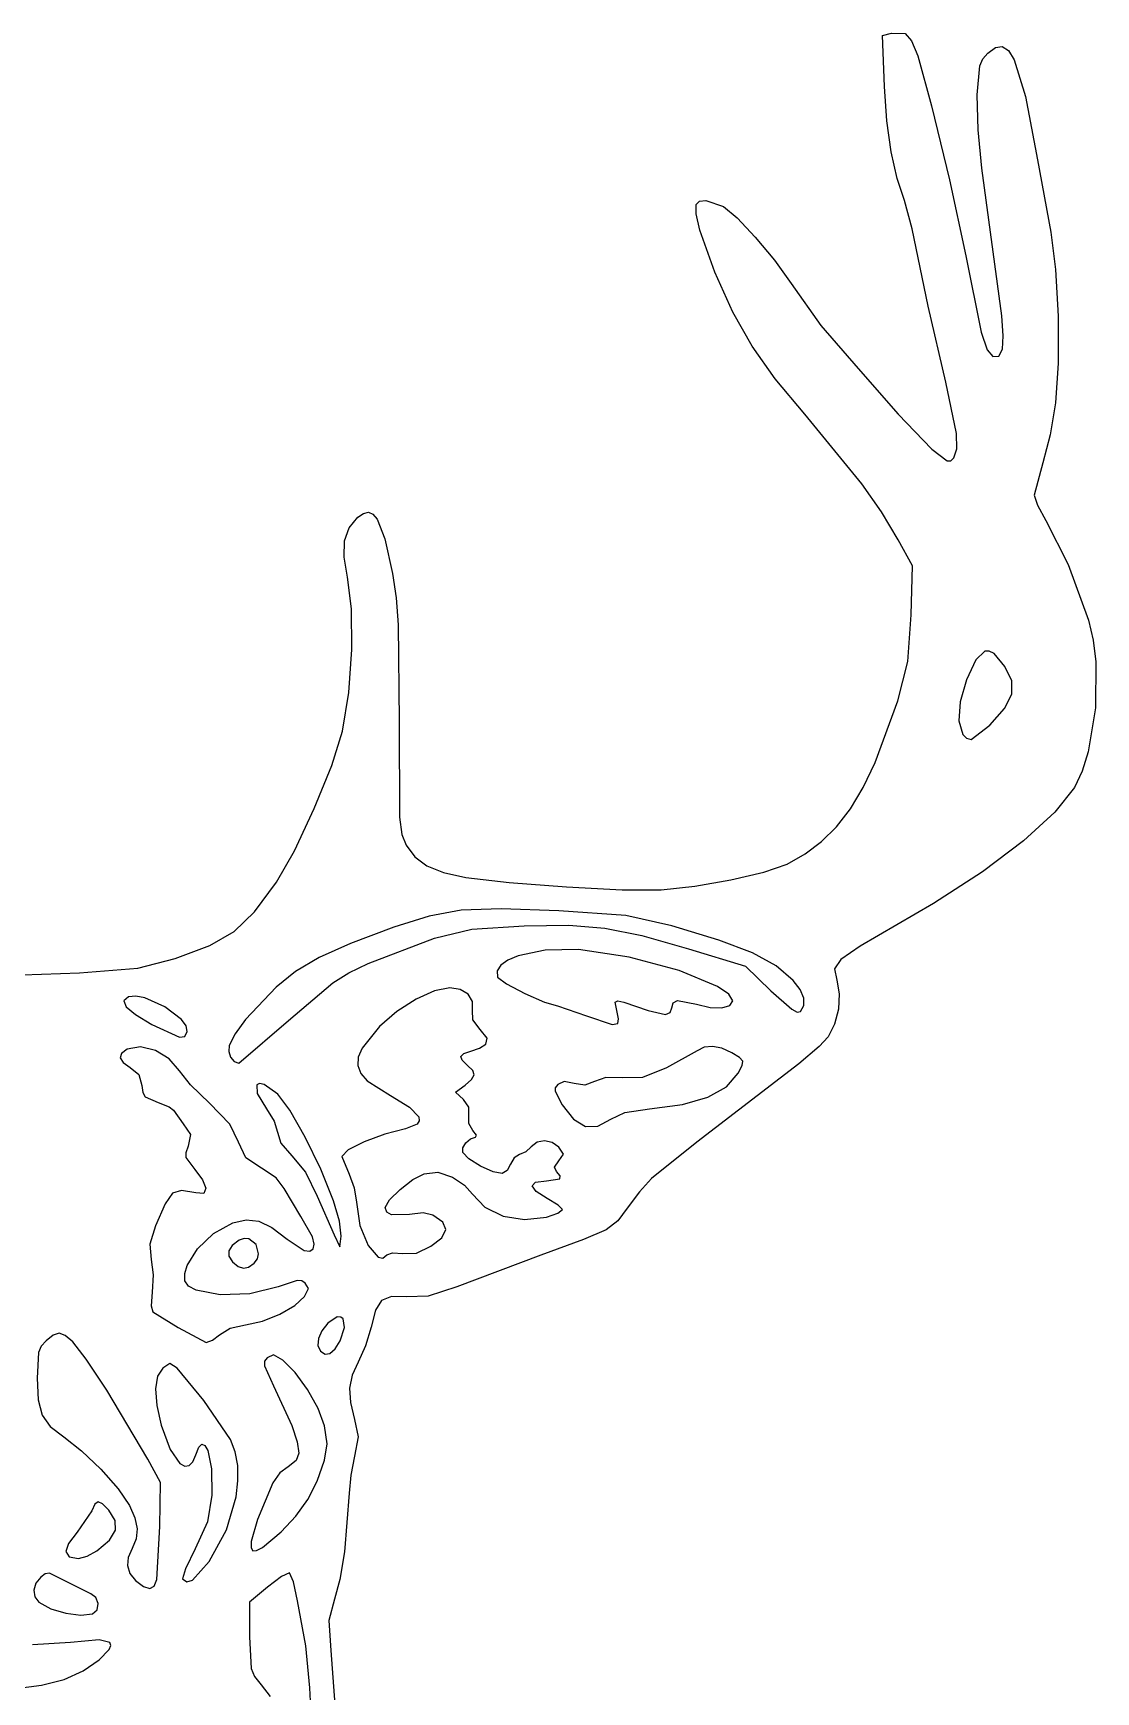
# Model space of a CAD drawing. Extents: x 8 to 155, y 23 to 213.
# Drawn here: x 79 to 155.5, y 87.4 to 206.7 of the extents above; entities that cross this region are included whole.
import ezdxf

# ---------------------------------------------------------------- set-up
doc = ezdxf.new("R2010")
doc.units = 0

msp = doc.modelspace()

# ---------------------------------------------------------------- linework, layer by layer
at = {"layer": 'Layer 1'}
for p, q in [((140.109956, 206.548952), (140.77819, 206.706649)), ((140.266539, 202.865569), (140.109956, 206.548952)), ((140.77819, 206.706649), (141.748121, 206.689024)), ((141.748121, 206.689024), (142.196256, 206.156439)), ((142.196256, 206.156439), (142.670486, 205.084408)), ((147.328594, 204.85738), (147.705705, 205.271909)), ((147.705705, 205.271909), (148.250682, 205.665427)), ((148.250682, 205.665427), (148.737666, 205.736739)), ((148.737666, 205.736739), (149.18156, 205.453848)), ((149.18156, 205.453848), (149.59727, 204.784755)), ((142.670486, 205.084408), (143.641846, 201.474522)), ((146.932272, 202.261861), (147.111244, 204.362535)), ((147.111244, 204.362535), (147.328594, 204.85738)), ((149.59727, 204.784755), (150.403757, 202.15997)), ((140.442879, 200.400627), (140.266539, 202.865569)), ((146.992159, 199.743712), (146.932272, 202.261861)), ((150.403757, 202.15997), (151.276366, 197.606398)), ((143.641846, 201.474522), (144.93137, 196.151824)), ((140.746815, 198.173205), (140.442879, 200.400627)), ((147.273704, 196.994057), (146.992159, 199.743712)), ((141.167593, 196.244956), (140.746815, 198.173205)), ((148.695159, 186.377603), (147.273704, 196.994057)), ((151.276366, 197.606398), (152.213781, 192.394174)), ((141.694462, 194.677537), (141.167593, 196.244956)), ((144.93137, 196.151824), (146.121385, 190.697169)), ((126.712339, 194.394213), (126.959115, 194.631111)), ((126.959115, 194.631111), (127.413586, 194.678881)), ((127.413586, 194.678881), (128.682694, 194.229078)), ((142.244046, 192.634972), (141.694462, 194.677537)), ((126.728751, 193.720903), (126.712339, 194.394213)), ((126.99597, 192.545346), (126.728751, 193.720903)), ((128.682694, 194.229078), (129.676418, 193.414911)), ((129.676418, 193.414911), (130.976494, 192.039911)), ((128.053643, 189.520314), (126.99597, 192.545346)), ((143.407951, 187.060736), (142.244046, 192.634972)), ((152.213781, 192.394174), (152.563187, 189.697307)), ((130.976494, 192.039911), (132.344469, 190.375704)), ((132.344469, 190.375704), (133.541889, 188.693916)), ((146.121385, 190.697169), (147.2177, 185.200956)), ((152.563187, 189.697307), (152.750868, 186.353101)), ((129.368091, 186.650814), (128.053643, 189.520314)), ((133.541889, 188.693916), (135.691984, 185.680272)), ((130.755, 184.196386), (129.368091, 186.650814)), ((144.663549, 181.606083), (143.407951, 187.060736)), ((148.809871, 184.929581), (148.695159, 186.377603)), ((152.750868, 186.353101), (152.759363, 182.9612)), ((135.691984, 185.680272), (138.370364, 182.592238)), ((147.2177, 185.200956), (147.645235, 183.940555)), ((148.742961, 183.971651), (148.809871, 184.929581)), ((132.410446, 181.847459), (130.755, 184.196386)), ((147.645235, 183.940555), (148.049271, 183.458254)), ((148.490677, 183.48686), (148.742961, 183.971651)), ((138.370364, 182.592238), (141.258143, 179.303005)), ((148.049271, 183.458254), (148.490677, 183.48686)), ((152.759363, 182.9612), (152.571207, 180.121247)), ((134.530505, 179.294463), (132.410446, 181.847459)), ((145.43492, 177.924673), (144.663549, 181.606083)), ((138.645188, 174.302892), (134.530505, 179.294463)), ((141.258143, 179.303005), (143.671107, 176.779964)), ((152.571207, 180.121247), (152.170614, 177.818042)), ((145.461074, 176.807868), (145.43492, 177.924673)), ((152.170614, 177.818042), (151.641931, 175.7943)), ((143.671107, 176.779964), (144.77247, 175.93573)), ((145.249471, 176.1557), (145.461074, 176.807868)), ((144.77247, 175.93573), (145.028783, 175.936512)), ((145.028783, 175.936512), (145.249471, 176.1557)), ((151.641931, 175.7943), (151.019408, 173.484712)), ((140.05679, 172.273164), (138.645188, 174.302892)), ((151.019408, 173.484712), (151.266317, 172.750605)), ((101.770399, 171.132901), (102.392446, 171.889505)), ((102.392446, 171.889505), (102.793623, 172.168432)), ((102.793623, 172.168432), (103.153945, 172.247869)), ((103.153945, 172.247869), (103.4809, 172.115657)), ((103.4809, 172.115657), (103.781973, 171.759638)), ((141.2469, 170.273427), (140.05679, 172.273164)), ((151.266317, 172.750605), (151.863637, 171.666493)), ((101.445945, 170.195879), (101.770399, 171.132901)), ((103.781973, 171.759638), (104.336422, 170.327545)), ((151.863637, 171.666493), (153.470799, 168.480502)), ((101.410312, 169.027125), (101.445945, 170.195879)), ((104.336422, 170.327545), (104.877184, 167.854325)), ((142.282034, 168.393703), (141.2469, 170.273427)), ((101.654726, 167.575323), (101.410312, 169.027125)), ((142.178315, 164.878481), (142.282034, 168.393703)), ((153.470799, 168.480502), (154.928861, 164.48821)), ((101.937493, 165.310744), (101.654726, 167.575323)), ((104.877184, 167.854325), (105.151028, 166.095144)), ((105.151028, 166.095144), (105.303387, 164.155275)), ((101.961298, 162.377743), (101.937493, 165.310744)), ((141.949248, 161.507827), (142.178315, 164.878481)), ((105.303387, 164.155275), (105.358077, 157.197857)), ((154.928861, 164.48821), (155.265448, 163.053876)), ((101.742381, 159.278371), (101.961298, 162.377743)), ((147.472297, 162.255192), (146.829951, 161.63514)), ((147.801676, 162.2682), (147.472297, 162.255192)), ((148.148428, 162.087279), (147.801676, 162.2682)), ((155.265448, 163.053876), (155.460557, 161.486409)), ((141.235156, 158.696541), (141.949248, 161.507827)), ((146.829951, 161.63514), (146.149969, 160.202629)), ((148.929765, 161.155891), (148.148428, 162.087279)), ((149.415218, 160.127331), (148.929765, 161.155891)), ((155.460557, 161.486409), (155.445276, 158.178955)), ((146.149969, 160.202629), (145.701147, 158.614078)), ((149.414196, 159.155684), (149.415218, 160.127331)), ((101.296981, 156.514679), (101.742381, 159.278371)), ((139.599678, 154.238158), (141.235156, 158.696541)), ((148.89794, 158.129901), (149.414196, 159.155684)), ((145.701147, 158.614078), (145.620645, 157.239964)), ((147.837694, 156.938932), (148.89794, 158.129901)), ((155.445276, 158.178955), (154.920884, 155.019611)), ((100.518434, 154.045372), (101.296981, 156.514679)), ((105.358077, 157.197857), (105.398902, 150.311053)), ((145.620645, 157.239964), (145.892638, 156.273677)), ((146.501304, 155.908606), (147.837694, 156.938932)), ((147.837694, 156.938932), (147.837694, 156.938932)), ((145.892638, 156.273677), (146.155876, 156.003903)), ((146.155876, 156.003903), (146.501304, 155.908606)), ((99.261765, 150.941183), (100.518434, 154.045372)), ((138.733473, 152.449859), (139.599678, 154.238158)), ((154.920884, 155.019611), (154.479606, 153.63728)), ((154.479606, 153.63728), (153.92525, 152.462137)), ((137.81305, 150.923216), (138.733473, 152.449859)), ((153.92525, 152.462137), (152.524386, 150.683501)), ((97.835642, 147.908227), (99.261765, 150.941183)), ((136.821977, 149.634023), (137.81305, 150.923216)), ((152.524386, 150.683501), (150.267186, 148.618081)), ((105.398902, 150.311053), (105.561895, 149.076193)), ((135.743823, 148.558075), (136.821977, 149.634023)), ((105.561895, 149.076193), (105.879141, 148.303163)), ((105.879141, 148.303163), (106.48161, 147.459177)), ((134.562157, 147.671168), (135.743823, 148.558075)), ((150.267186, 148.618081), (147.303354, 146.389012)), ((96.548739, 145.652617), (97.835642, 147.908227)), ((106.48161, 147.459177), (107.34886, 146.816708)), ((107.34886, 146.816708), (108.548799, 146.338956)), ((131.584218, 146.365665), (133.260547, 146.949095)), ((133.260547, 146.949095), (134.562157, 147.671168)), ((94.966156, 143.508952), (96.548739, 145.652617)), ((108.548799, 146.338956), (110.149338, 145.989122)), ((110.149338, 145.989122), (113.280683, 145.618522)), ((113.280683, 145.618522), (117.39198, 145.298345)), ((126.616015, 145.345222), (129.223215, 145.80102)), ((129.223215, 145.80102), (131.584218, 146.365665)), ((147.303354, 146.389012), (143.782593, 144.119431)), ((117.39198, 145.298345), (121.394894, 145.098358)), ((121.394894, 145.098358), (124.201092, 145.088331)), ((124.201092, 145.088331), (126.616015, 145.345222)), ((93.505618, 142.089784), (94.966156, 143.508952)), ((107.511801, 143.20463), (104.992734, 142.400398)), ((109.827421, 143.618471), (107.511801, 143.20463)), ((112.690746, 143.716106), (109.827421, 143.618471)), ((116.852929, 143.571719), (112.690746, 143.716106)), ((121.663467, 143.234098), (116.852929, 143.571719)), ((124.974584, 142.495916), (121.663467, 143.234098)), ((143.782593, 144.119431), (138.510679, 141.051497)), ((91.745725, 141.076873), (93.505618, 142.089784)), ((104.992734, 142.400398), (101.868475, 141.227524)), ((107.914875, 141.605866), (110.589891, 142.260972)), ((110.589891, 142.260972), (114.360633, 142.500562)), ((114.360633, 142.500562), (117.572624, 142.540283)), ((117.572624, 142.540283), (120.164279, 142.341271)), ((120.164279, 142.341271), (122.808753, 141.809588)), ((128.363019, 141.47561), (124.974584, 142.495916)), ((89.26508, 140.151979), (91.745725, 141.076873)), ((101.868475, 141.227524), (99.605898, 140.216271)), ((103.125273, 139.788717), (107.914875, 141.605866)), ((118.262699, 140.792319), (115.875691, 140.748329)), ((121.900874, 140.253433), (118.262699, 140.792319)), ((122.808753, 141.809588), (126.179199, 140.851297)), ((126.179199, 140.851297), (130.26011, 139.610979)), ((130.781231, 140.556868), (128.363019, 141.47561)), ((138.510679, 141.051497), (137.13059, 140.071021)), ((86.574041, 139.469155), (89.26508, 140.151979)), ((99.605898, 140.216271), (97.918817, 139.22127)), ((101.750942, 139.130128), (103.125273, 139.788717)), ((112.669513, 139.663131), (112.407161, 139.256023)), ((113.183981, 140.02825), (112.669513, 139.663131)), ((113.914126, 140.339044), (113.183981, 140.02825)), ((115.875691, 140.748329), (113.914126, 140.339044)), ((125.503161, 139.280403), (121.900874, 140.253433)), ((130.26011, 139.610979), (132.096092, 137.837395)), ((132.478838, 139.627612), (130.781231, 140.556868)), ((133.705456, 138.575765), (132.478838, 139.627612)), ((137.13059, 140.071021), (136.668867, 139.418412)), ((78.278482, 138.982706), (82.387807, 139.130614)), ((82.387807, 139.130614), (86.574041, 139.469155)), ((97.918817, 139.22127), (96.52105, 138.097153)), ((97.414464, 135.681968), (100.587561, 138.403425)), ((100.587561, 138.403425), (101.750942, 139.130128)), ((112.407161, 139.256023), (112.433362, 138.819258)), ((112.433362, 138.819258), (113.081978, 138.321789)), ((128.258968, 138.142369), (125.503161, 139.280403)), ((134.209083, 137.918539), (133.705456, 138.575765)), ((136.668867, 139.418412), (136.831262, 138.584968)), ((136.831262, 138.584968), (137.008233, 137.608087)), ((85.913584, 137.39644), (85.564856, 137.110489)), ((86.433378, 137.448964), (85.913584, 137.39644)), ((87.085636, 137.320632), (86.433378, 137.448964)), ((88.526374, 136.675556), (87.085636, 137.320632)), ((96.52105, 138.097153), (94.318881, 135.770214)), ((106.575917, 137.218453), (105.200667, 136.3304)), ((107.906409, 137.825091), (106.575917, 137.218453)), ((109.00995, 138.049669), (107.906409, 137.825091)), ((109.758378, 137.922174), (109.00995, 138.049669)), ((110.318232, 137.576064), (109.758378, 137.922174)), ((110.633734, 137.065899), (110.318232, 137.576064)), ((113.081978, 138.321789), (114.396284, 137.632256)), ((114.396284, 137.632256), (115.8103, 137.020589)), ((129.066131, 137.595581), (128.258968, 138.142369)), ((129.357701, 137.108469), (129.066131, 137.595581)), ((132.096092, 137.837395), (133.590018, 136.517114)), ((134.468435, 137.303996), (134.209083, 137.918539)), ((134.475732, 136.765778), (134.468435, 137.303996)), ((137.008233, 137.608087), (136.95025, 136.501752)), ((85.564856, 137.110489), (85.72617, 136.685668)), ((85.72617, 136.685668), (86.400091, 136.118934)), ((86.400091, 136.118934), (87.589182, 135.407245)), ((89.713464, 135.769526), (88.526374, 136.675556)), ((105.200667, 136.3304), (103.962852, 135.261579)), ((110.649106, 136.446243), (110.633734, 137.065899)), ((110.66032, 135.744131), (110.649106, 136.446243)), ((115.8103, 137.020589), (116.758048, 136.756716)), ((116.758048, 136.756716), (118.827965, 136.026319)), ((118.827965, 136.026319), (120.6802, 135.403437)), ((120.893572, 137.010938), (121.08549, 137.112557)), ((121.136345, 135.801396), (120.893572, 137.010938)), ((121.08549, 137.112557), (121.530172, 137.013879)), ((121.530172, 137.013879), (123.264329, 136.402058)), ((123.264329, 136.402058), (124.523142, 136.131704)), ((124.523142, 136.131704), (124.858739, 136.279722)), ((124.858739, 136.279722), (124.974584, 136.613584)), ((124.974584, 136.613584), (125.071902, 136.972842)), ((125.071902, 136.972842), (125.382273, 137.131647)), ((125.382273, 137.131647), (126.75268, 136.863421)), ((126.75268, 136.863421), (127.724302, 136.629479)), ((127.724302, 136.629479), (128.557046, 136.599367)), ((128.557046, 136.599367), (129.138863, 136.762543)), ((129.138863, 136.762543), (129.357701, 137.108469)), ((133.590018, 136.517114), (133.991399, 136.300812)), ((133.991399, 136.300812), (134.223193, 136.337528)), ((134.223193, 136.337528), (134.475732, 136.765778)), ((136.95025, 136.501752), (136.680392, 135.420002)), ((87.589182, 135.407245), (89.567694, 134.490726)), ((90.048661, 135.315003), (89.713464, 135.769526)), ((89.955641, 134.547062), (90.124571, 134.910858)), ((90.124571, 134.910858), (90.048661, 135.315003)), ((90.124571, 134.910858), (90.124571, 134.910858)), ((94.318881, 135.770214), (93.569121, 134.733315)), ((93.834596, 132.635422), (97.414464, 135.681968)), ((97.414464, 135.681968), (97.414464, 135.681968)), ((103.962852, 135.261579), (102.696706, 133.699935)), ((111.194305, 135.046322), (110.66032, 135.744131)), ((111.704805, 134.415922), (111.194305, 135.046322)), ((120.6802, 135.403437), (121.086142, 135.474485)), ((121.086142, 135.474485), (121.136345, 135.801396)), ((121.136345, 135.801396), (121.136345, 135.801396)), ((136.680392, 135.420002), (136.221741, 134.516876)), ((85.81587, 133.620987), (85.404794, 133.327465)), ((86.765667, 133.795701), (85.81587, 133.620987)), ((87.835735, 133.541775), (86.765667, 133.795701)), ((89.567694, 134.490726), (89.955641, 134.547062)), ((93.146555, 133.896537), (93.105998, 133.462936)), ((93.569121, 134.733315), (93.146555, 133.896537)), ((102.696706, 133.699935), (102.421638, 133.044382)), ((110.51827, 133.480243), (111.144482, 133.695278)), ((111.144482, 133.695278), (111.588897, 133.993128)), ((111.588897, 133.993128), (111.704805, 134.415922)), ((127.290334, 133.764328), (126.799698, 133.504878)), ((127.889792, 133.826423), (127.290334, 133.764328)), ((128.567589, 133.692866), (127.889792, 133.826423)), ((129.293245, 133.365364), (128.567589, 133.692866)), ((135.574767, 133.820801), (134.106105, 132.58408)), ((136.221741, 134.516876), (135.574767, 133.820801)), ((85.404794, 133.327465), (85.302679, 133.014272)), ((85.302679, 133.014272), (85.509934, 132.67889)), ((85.509934, 132.67889), (86.026966, 132.318802)), ((88.834278, 132.938671), (87.835735, 133.541775)), ((89.569499, 132.065849), (88.834278, 132.938671)), ((93.105998, 133.462936), (93.235798, 133.055711)), ((93.235798, 133.055711), (93.492986, 132.75362)), ((93.492986, 132.75362), (93.834596, 132.635422)), ((102.421638, 133.044382), (102.389019, 132.448174)), ((102.389019, 132.448174), (102.601684, 131.893183)), ((109.799578, 133.114677), (110.006844, 133.323594)), ((109.891654, 132.832971), (109.799578, 133.114677)), ((110.278254, 132.457955), (109.891654, 132.832971)), ((110.006844, 133.323594), (110.51827, 133.480243)), ((110.654375, 132.093053), (110.278254, 132.457955)), ((126.799698, 133.504878), (124.587841, 132.288458)), ((134.106105, 132.58408), (126.779398, 126.945729)), ((129.843058, 133.034061), (129.293245, 133.365364)), ((129.748336, 131.915208), (130.026041, 132.450984)), ((130.072469, 132.776601), (129.843058, 133.034061)), ((130.026041, 132.450984), (130.072469, 132.776601)), ((86.026966, 132.318802), (86.641568, 131.799416)), ((86.641568, 131.799416), (86.864918, 131.01252)), ((90.36801, 131.076844), (89.569499, 132.065849)), ((102.601684, 131.893183), (103.062468, 131.361285)), ((103.062468, 131.361285), (104.739734, 130.294259)), ((110.107146, 131.047806), (110.57648, 131.451108)), ((110.57648, 131.451108), (110.756337, 131.77848)), ((110.756337, 131.77848), (110.654375, 132.093053)), ((117.225623, 131.307225), (116.766154, 131.081938)), ((117.943049, 131.167505), (117.225623, 131.307225)), ((119.4121, 131.312567), (118.720683, 131.034799)), ((120.221943, 131.602506), (119.4121, 131.312567)), ((121.429486, 131.568142), (120.221943, 131.602506)), ((122.85657, 131.582112), (121.429486, 131.568142)), ((124.587841, 132.288458), (122.85657, 131.582112)), ((128.902658, 130.926349), (129.748336, 131.915208)), ((86.864918, 131.01252), (86.939189, 130.52538)), ((86.939189, 130.52538), (87.106658, 130.21402)), ((87.106658, 130.21402), (88.040385, 129.785418)), ((91.716332, 129.738168), (90.36801, 131.076844)), ((95.33044, 131.161173), (95.1306, 131.064063)), ((95.1306, 131.064063), (95.156757, 130.438503)), ((95.156757, 130.438503), (95.83258, 129.345207)), ((95.655848, 131.093024), (95.33044, 131.161173)), ((96.634238, 130.396522), (95.655848, 131.093024)), ((97.503996, 129.23272), (96.634238, 130.396522)), ((104.739734, 130.294259), (106.120175, 129.468963)), ((109.420381, 130.532906), (110.107146, 131.047806)), ((109.982158, 130.004685), (109.420381, 130.532906)), ((116.594669, 130.861775), (116.577783, 130.602342)), ((116.577783, 130.602342), (117.079897, 129.632702)), ((116.766154, 131.081938), (116.594669, 130.861775)), ((118.720683, 131.034799), (117.943049, 131.167505)), ((125.734453, 129.641432), (127.571401, 130.171142)), ((127.571401, 130.171142), (128.902658, 130.926349)), ((88.040385, 129.785418), (88.814279, 129.484081)), ((88.814279, 129.484081), (89.136164, 129.239814)), ((89.136164, 129.239814), (89.823857, 128.267731)), ((93.179824, 128.225762), (91.716332, 129.738168)), ((95.83258, 129.345207), (96.387305, 128.45245)), ((98.603527, 127.297879), (97.503996, 129.23272)), ((106.120175, 129.468963), (106.768008, 128.775394)), ((110.379334, 129.45741), (109.982158, 130.004685)), ((110.369709, 128.285853), (110.38054, 128.864312)), ((110.38054, 128.864312), (110.379334, 129.45741)), ((117.079897, 129.632702), (117.90046, 128.596869)), ((120.591763, 128.598374), (121.58478, 129.084323)), ((121.58478, 129.084323), (123.371706, 129.329064)), ((123.371706, 129.329064), (125.734453, 129.641432)), ((89.823857, 128.267731), (90.357137, 127.48931)), ((93.817327, 126.93834), (93.179824, 128.225762)), ((96.387305, 128.45245), (96.606072, 127.654222)), ((96.606072, 127.654222), (96.846371, 126.867757)), ((105.809141, 127.909879), (104.322914, 127.523326)), ((106.669056, 128.245162), (105.809141, 127.909879)), ((106.812767, 128.487885), (106.669056, 128.245162)), ((106.768008, 128.775394), (106.812767, 128.487885)), ((110.674404, 127.777073), (110.369709, 128.285853)), ((110.915279, 127.441542), (110.674404, 127.777073)), ((117.90046, 128.596869), (118.752364, 128.081244)), ((118.752364, 128.081244), (119.646001, 128.082766)), ((119.646001, 128.082766), (120.591763, 128.598374)), ((120.591763, 128.598374), (120.591763, 128.598374)), ((90.190989, 126.665744), (90.032474, 126.18415)), ((90.357137, 127.48931), (90.190989, 126.665744)), ((94.332023, 125.819437), (93.817327, 126.93834)), ((96.846371, 126.867757), (97.646874, 125.966505)), ((99.721054, 124.996633), (98.603527, 127.297879)), ((102.843207, 126.964646), (101.707729, 126.38131)), ((104.322914, 127.523326), (102.843207, 126.964646)), ((109.93267, 126.197611), (109.943717, 126.531592)), ((109.943717, 126.531592), (110.155881, 126.893284)), ((110.155881, 126.893284), (110.486345, 127.183233)), ((110.486345, 127.183233), (110.852291, 127.301983)), ((110.852291, 127.301983), (110.915279, 127.441542)), ((114.86666, 126.603653), (114.479449, 126.254992)), ((115.28151, 126.936162), (114.86666, 126.603653)), ((115.805794, 127.041372), (115.28151, 126.936162)), ((116.357078, 126.920483), (115.805794, 127.041372)), ((116.852929, 126.574697), (116.357078, 126.920483)), ((117.189989, 126.089047), (116.852929, 126.574697)), ((126.779398, 126.945729), (123.514736, 124.321837)), ((90.032474, 126.18415), (90.034036, 125.829887)), ((90.034036, 125.829887), (90.663536, 124.982873)), ((95.460315, 125.073131), (94.332023, 125.819437)), ((97.646874, 125.966505), (98.624491, 124.78087)), ((101.707729, 126.38131), (101.25419, 125.920791)), ((101.25419, 125.920791), (101.769853, 124.635263)), ((110.385903, 125.734884), (109.93267, 126.197611)), ((111.224679, 125.21281), (110.385903, 125.734884)), ((113.372217, 125.362549), (113.133873, 124.912529)), ((113.625928, 125.816449), (113.372217, 125.362549)), ((114.025395, 126.056918), (113.625928, 125.816449)), ((114.479449, 126.254992), (114.025395, 126.056918)), ((116.540039, 125.152315), (116.847414, 125.599252)), ((116.847414, 125.599252), (117.189989, 126.089047)), ((90.663536, 124.982873), (91.223664, 124.234777)), ((91.223664, 124.234777), (91.456637, 123.62885)), ((96.517516, 124.384542), (95.460315, 125.073131)), ((97.085285, 123.618557), (96.517516, 124.384542)), ((98.624491, 124.78087), (99.47748, 123.068763)), ((100.644802, 122.733618), (99.721054, 124.996633)), ((101.769853, 124.635263), (102.134039, 123.655815)), ((105.427301, 123.547219), (106.355465, 124.24805)), ((106.355465, 124.24805), (107.168679, 124.659506)), ((107.168679, 124.659506), (108.147427, 124.790677)), ((108.147427, 124.790677), (109.197693, 124.416456)), ((109.197693, 124.416456), (110.06463, 123.851616)), ((112.127686, 124.80325), (111.224679, 125.21281)), ((112.77361, 124.678067), (112.127686, 124.80325)), ((113.133873, 124.912529), (112.77361, 124.678067)), ((115.177933, 124.057189), (115.950523, 124.150408)), ((115.950523, 124.150408), (116.910524, 124.301201)), ((116.678541, 124.82348), (116.540039, 125.152315)), ((116.936442, 124.509352), (116.678541, 124.82348)), ((116.910524, 124.301201), (116.936442, 124.509352)), ((123.514736, 124.321837), (122.640249, 123.370248)), ((89.064212, 123.276782), (88.52718, 122.500351)), ((89.718313, 123.469022), (89.064212, 123.276782)), ((90.747604, 123.286986), (89.718313, 123.469022)), ((91.327827, 123.245432), (90.747604, 123.286986)), ((91.456637, 123.62885), (91.327827, 123.245432)), ((98.304415, 121.604902), (97.085285, 123.618557)), ((99.47748, 123.068763), (100.686348, 120.27154)), ((102.134039, 123.655815), (102.285515, 122.635574)), ((104.664696, 122.797644), (105.427301, 123.547219)), ((110.06463, 123.851616), (110.646509, 123.214313)), ((110.646509, 123.214313), (111.524683, 122.265591)), ((114.932137, 123.79688), (115.177933, 124.057189)), ((115.211647, 123.398506), (114.932137, 123.79688)), ((116.01498, 122.891087), (115.211647, 123.398506)), ((116.788874, 122.422992), (116.01498, 122.891087)), ((122.640249, 123.370248), (121.771269, 122.183737)), ((88.52718, 122.500351), (87.849095, 120.929815)), ((101.068528, 121.251447), (100.644802, 122.733618)), ((100.644802, 122.733618), (100.644802, 122.733618)), ((102.285515, 122.635574), (102.533325, 120.956113)), ((104.348159, 122.239958), (104.664696, 122.797644)), ((104.472289, 121.907374), (104.348159, 122.239958)), ((104.825766, 121.708423), (104.472289, 121.907374)), ((106.107275, 121.743456), (104.825766, 121.708423)), ((107.080185, 121.853964), (106.107275, 121.743456)), ((107.774636, 121.693206), (107.080185, 121.853964)), ((108.500124, 121.190678), (107.774636, 121.693206)), ((111.524683, 122.265591), (112.833702, 121.630508)), ((115.950523, 121.550286), (116.769939, 121.841825)), ((116.769939, 121.841825), (117.110758, 122.095692)), ((117.110758, 122.095692), (116.788874, 122.422992)), ((121.771269, 122.183737), (121.097619, 121.284051)), ((87.849095, 120.929815), (87.428304, 119.597447)), ((92.023489, 120.379992), (93.406002, 121.138544)), ((93.406002, 121.138544), (94.373288, 121.365014)), ((94.373288, 121.365014), (95.264473, 121.268211)), ((95.264473, 121.268211), (96.202367, 120.81093)), ((96.202367, 120.81093), (97.309776, 119.95597)), ((99.13269, 120.132497), (98.304415, 121.604902)), ((101.190741, 120.188112), (101.068528, 121.251447)), ((102.533325, 120.956113), (103.129908, 119.509286)), ((108.439871, 120.070901), (108.721883, 120.65017)), ((108.721883, 120.65017), (108.500124, 121.190678)), ((112.833702, 121.630508), (114.375128, 121.371322)), ((114.375128, 121.371322), (115.950523, 121.550286)), ((120.255199, 120.648539), (118.61894, 119.937677)), ((121.097619, 121.284051), (120.255199, 120.648539)), ((87.428304, 119.597447), (87.5353, 118.505523)), ((90.863703, 119.282169), (92.023489, 120.379992)), ((93.355952, 119.514363), (93.10839, 119.132926)), ((93.8588, 119.890455), (93.355952, 119.514363)), ((94.218955, 120.017754), (93.8588, 119.890455)), ((94.555296, 119.987211), (94.218955, 120.017754)), ((95.075063, 119.577733), (94.555296, 119.987211)), ((95.255161, 118.912281), (95.075063, 119.577733)), ((97.309776, 119.95597), (98.545135, 119.158437)), ((99.249395, 119.61459), (99.13269, 120.132497)), ((99.182852, 119.267144), (99.249395, 119.61459)), ((100.686348, 120.27154), (101.09824, 119.423039)), ((101.09824, 119.423039), (101.190741, 120.188112)), ((103.129908, 119.509286), (103.854994, 118.675228)), ((106.599928, 118.948288), (107.654045, 119.452088)), ((107.654045, 119.452088), (108.439871, 120.070901)), ((118.61894, 119.937677), (115.563777, 118.81194)), ((87.5353, 118.505523), (87.666169, 117.395445)), ((90.111899, 118.069033), (90.863703, 119.282169)), ((93.10839, 119.132926), (93.11551, 118.744216)), ((93.11551, 118.744216), (93.37671, 118.346302)), ((93.37671, 118.346302), (93.785631, 118.002263)), ((94.535524, 117.951568), (94.932652, 118.241115)), ((94.932652, 118.241115), (95.166916, 118.561771)), ((94.932652, 118.241115), (94.932652, 118.241115)), ((95.166916, 118.561771), (95.255161, 118.912281)), ((98.545135, 119.158437), (98.944338, 119.10886)), ((98.944338, 119.10886), (99.182852, 119.267144)), ((103.854994, 118.675228), (104.196892, 118.606779)), ((104.196892, 118.606779), (104.488313, 118.834072)), ((104.488313, 118.834072), (104.875072, 118.980673)), ((104.488313, 118.834072), (104.488313, 118.834072)), ((104.875072, 118.980673), (105.617859, 118.941271)), ((105.617859, 118.941271), (106.599928, 118.948288)), ((115.563777, 118.81194), (109.505665, 116.544657)), ((87.666169, 117.395445), (87.598112, 116.150249)), ((89.946883, 117.48921), (90.111899, 118.069033)), ((89.953332, 116.964542), (89.946883, 117.48921)), ((90.208706, 116.584358), (89.953332, 116.964542)), ((93.785631, 118.002263), (94.162543, 117.871318)), ((94.162543, 117.871318), (94.535524, 117.951568)), ((98.027441, 116.987447), (96.657597, 116.531444)), ((98.359391, 116.966909), (98.027441, 116.987447)), ((98.609017, 116.80188), (98.359391, 116.966909)), ((87.598112, 116.150249), (87.522306, 115.163649)), ((90.759351, 116.289011), (90.208706, 116.584358)), ((92.48886, 115.969463), (90.759351, 116.289011)), ((94.626672, 116.03918), (92.48886, 115.969463)), ((96.657597, 116.531444), (94.626672, 116.03918)), ((97.868707, 115.198823), (98.568078, 115.85091)), ((98.568078, 115.85091), (98.848701, 116.406722)), ((98.848701, 116.406722), (98.609017, 116.80188)), ((104.807411, 115.839235), (104.104715, 115.552744)), ((105.89604, 115.82391), (104.807411, 115.839235)), ((107.4494, 115.859105), (105.89604, 115.82391)), ((109.505665, 116.544657), (107.4494, 115.859105)), ((87.522306, 115.163649), (87.641317, 114.730536)), ((87.641317, 114.730536), (89.476137, 113.606032)), ((95.536629, 114.07677), (96.789771, 114.574507)), ((96.789771, 114.574507), (97.868707, 115.198823)), ((103.659073, 114.853844), (103.341607, 113.631943)), ((104.104715, 115.552744), (103.659073, 114.853844)), ((89.476137, 113.606032), (91.476153, 112.540847)), ((92.455622, 113.08752), (93.201526, 113.556897)), ((93.201526, 113.556897), (94.314639, 113.804418)), ((94.314639, 113.804418), (95.536629, 114.07677)), ((99.80146, 113.376479), (99.557435, 112.823695)), ((100.235828, 113.925618), (99.80146, 113.376479)), ((100.910086, 114.369287), (100.235828, 113.925618)), ((101.160261, 114.363999), (100.910086, 114.369287)), ((101.122299, 112.663374), (101.437181, 113.618757)), ((101.33849, 114.227198), (101.160261, 114.363999)), ((101.437181, 113.618757), (101.33849, 114.227198)), ((103.341607, 113.631943), (102.955121, 112.304244)), ((79.630534, 112.265554), (79.439883, 111.812774)), ((79.971468, 112.646048), (79.630534, 112.265554)), ((80.488431, 113.068949), (79.971468, 112.646048)), ((80.90682, 113.20073), (80.488431, 113.068949)), ((81.337214, 113.037263), (80.90682, 113.20073)), ((81.890193, 112.57442), (81.337214, 113.037263)), ((82.859941, 111.331591), (81.890193, 112.57442)), ((91.476153, 112.540847), (91.931453, 112.690282)), ((91.931453, 112.690282), (92.455622, 113.08752)), ((92.455622, 113.08752), (92.455622, 113.08752)), ((99.557435, 112.823695), (99.517967, 112.320219)), ((99.517967, 112.320219), (99.697269, 111.919001)), ((100.753275, 112.067386), (101.122299, 112.663374)), ((101.122299, 112.663374), (101.122299, 112.663374)), ((102.955121, 112.304244), (102.416616, 111.116514)), ((79.439883, 111.812774), (79.33861, 109.967288)), ((84.348518, 109.103894), (82.859941, 111.331591)), ((88.880797, 111.011268), (88.362674, 110.695596)), ((89.411864, 110.680387), (88.880797, 111.011268)), ((95.680838, 111.183194), (95.676086, 110.853264)), ((95.867127, 111.431304), (95.680838, 111.183194)), ((96.316855, 111.655333), (95.867127, 111.431304)), ((96.989798, 111.265894), (96.316855, 111.655333)), ((97.881435, 110.387292), (96.989798, 111.265894)), ((99.697269, 111.919001), (100.03354, 111.691428)), ((100.03354, 111.691428), (100.387949, 111.742147)), ((100.387949, 111.742147), (100.753275, 112.067386)), ((102.416616, 111.116514), (101.984212, 110.193241)), ((79.33861, 109.967288), (79.413545, 108.403017)), ((87.993998, 110.109535), (87.850383, 109.198793)), ((88.362674, 110.695596), (87.993998, 110.109535)), ((91.320822, 108.37228), (89.411864, 110.680387)), ((95.676086, 110.853264), (96.333005, 109.422788)), ((98.779683, 109.148753), (97.881435, 110.387292)), ((101.984212, 110.193241), (101.80041, 109.250995)), ((87.303824, 104.15001), (84.348518, 109.103894)), ((87.850383, 109.198793), (87.933098, 108.007193)), ((96.333005, 109.422788), (97.638959, 106.552754)), ((99.534824, 107.785843), (98.779683, 109.148753)), ((101.80041, 109.250995), (101.860436, 108.21346)), ((79.413545, 108.403017), (79.697017, 107.308146)), ((87.933098, 108.007193), (88.243413, 106.578555)), ((93.226647, 105.547516), (91.320822, 108.37228)), ((99.997139, 106.534133), (99.534824, 107.785843)), ((101.860436, 108.21346), (102.15952, 107.004321)), ((79.697017, 107.308146), (80.277026, 106.487449)), ((80.277026, 106.487449), (81.241575, 105.745703)), ((88.243413, 106.578555), (88.889942, 104.840379)), ((97.638959, 106.552754), (98.021852, 105.39234)), ((100.187286, 105.236432), (99.997139, 106.534133)), ((102.15952, 107.004321), (102.42027, 105.741951)), ((81.241575, 105.745703), (82.523678, 104.748295)), ((90.738689, 104.453419), (90.950792, 105.001135)), ((90.950792, 105.001135), (91.174859, 105.211718)), ((91.174859, 105.211718), (91.395367, 105.123806)), ((91.395367, 105.123806), (91.596797, 104.776038)), ((93.572099, 104.680738), (93.226647, 105.547516)), ((98.021852, 105.39234), (98.160228, 104.585643)), ((99.998138, 104.065581), (100.187286, 105.236432)), ((102.42027, 105.741951), (102.15952, 104.363884)), ((82.523678, 104.748295), (83.916298, 103.412191)), ((88.203555, 102.453008), (87.303824, 104.15001)), ((88.889942, 104.840379), (89.601371, 103.838629)), ((89.601371, 103.838629), (89.943904, 103.645868)), ((90.25764, 103.675559), (90.52757, 103.940482)), ((90.52757, 103.940482), (90.738689, 104.453419)), ((91.596797, 104.776038), (91.880335, 103.455488)), ((93.752904, 103.685172), (93.572099, 104.680738)), ((97.969018, 104.047439), (97.38772, 103.593271)), ((98.160228, 104.585643), (97.969018, 104.047439)), ((99.476671, 102.560906), (99.998138, 104.065581)), ((102.15952, 104.363884), (101.884317, 103.001256)), ((83.916298, 103.412191), (85.156835, 102.010434)), ((89.943904, 103.645868), (90.25764, 103.675559)), ((91.880335, 103.455488), (91.901304, 101.559177)), ((93.774609, 102.592478), (93.752904, 103.685172)), ((96.793058, 103.149703), (96.269015, 102.442276)), ((97.38772, 103.593271), (96.793058, 103.149703)), ((101.884317, 103.001256), (101.769853, 101.700477)), ((85.156835, 102.010434), (85.982683, 100.816071)), ((88.149069, 99.301433), (88.203555, 102.453008)), ((91.901304, 101.559177), (91.593254, 99.645692)), ((92.940583, 99.048227), (93.642759, 101.434315)), ((93.642759, 101.434315), (93.774609, 102.592478)), ((96.269015, 102.442276), (95.177748, 99.797825)), ((98.800667, 101.233132), (99.476671, 102.560906)), ((101.769853, 101.700477), (101.438431, 97.470708)), ((83.258719, 100.430175), (82.202175, 98.882987)), ((83.486994, 100.912738), (83.258719, 100.430175)), ((83.731419, 101.080602), (83.486994, 100.912738)), ((84.04394, 100.93593), (83.731419, 101.080602)), ((84.476503, 100.480884), (84.04394, 100.93593)), ((84.937946, 99.724302), (84.476503, 100.480884)), ((85.982683, 100.816071), (86.364323, 99.932829)), ((97.940887, 100.034151), (98.800667, 101.233132)), ((84.529357, 98.316371), (84.961702, 99.023947)), ((84.961702, 99.023947), (84.937946, 99.724302)), ((86.364323, 99.932829), (86.522368, 99.132761)), ((86.522368, 99.132761), (86.457678, 98.401742)), ((87.950311, 95.483175), (88.149069, 99.301433)), ((91.593254, 99.645692), (90.702508, 97.703922)), ((91.690746, 96.780186), (92.940583, 99.048227)), ((95.177748, 99.797825), (94.734316, 98.21161)), ((96.868093, 98.915858), (97.940887, 100.034151)), ((81.587172, 98.088583), (81.401231, 97.496289)), ((82.202175, 98.882987), (81.587172, 98.088583)), ((83.622498, 97.538128), (84.529357, 98.316371)), ((86.457678, 98.401742), (86.171114, 97.725645)), ((94.734316, 98.21161), (94.712925, 97.768375)), ((95.527713, 97.797641), (96.868093, 98.915858)), ((96.868093, 98.915858), (96.868093, 98.915858)), ((81.401231, 97.496289), (81.643183, 97.126188)), ((81.643183, 97.126188), (82.311861, 96.998358)), ((82.311861, 96.998358), (82.930679, 97.156915)), ((82.930679, 97.156915), (83.622498, 97.538128)), ((83.622498, 97.538128), (83.622498, 97.538128)), ((85.879696, 97.080048), (85.823133, 96.483331)), ((86.171114, 97.725645), (85.879696, 97.080048)), ((90.702508, 97.703922), (89.997644, 96.260275)), ((90.496989, 95.436566), (91.690746, 96.780186)), ((91.690746, 96.780186), (91.690746, 96.780186)), ((94.712925, 97.768375), (94.833713, 97.553887)), ((94.833713, 97.553887), (95.103151, 97.564768)), ((95.103151, 97.564768), (95.527713, 97.797641)), ((101.438431, 97.470708), (101.100403, 95.47965)), ((79.595512, 95.664203), (79.2426, 95.221572)), ((79.911742, 95.897222), (79.595512, 95.664203)), ((80.212819, 95.941624), (79.911742, 95.897222)), ((81.378219, 95.361069), (80.212819, 95.941624)), ((85.823133, 96.483331), (86.002088, 95.929246)), ((86.002088, 95.929246), (86.417226, 95.41155)), ((87.751813, 95.01444), (87.950311, 95.483175)), ((87.950311, 95.483175), (87.950311, 95.483175)), ((89.997644, 96.260275), (89.791345, 95.527647)), ((89.791345, 95.527647), (90.092282, 95.308789)), ((96.906481, 95.69686), (95.905554, 94.947297)), ((97.48897, 95.957034), (96.906481, 95.69686)), ((97.775524, 95.330629), (97.48897, 95.957034)), ((101.100403, 95.47965), (100.715276, 94.062062)), ((79.2426, 95.221572), (79.099572, 94.720607)), ((79.099572, 94.720607), (79.171907, 94.23756)), ((83.183961, 94.459448), (81.378219, 95.361069)), ((83.561789, 94.184829), (83.183961, 94.459448)), ((86.417226, 95.41155), (86.9808, 94.978418)), ((86.9808, 94.978418), (87.427152, 94.846118)), ((87.427152, 94.846118), (87.751813, 95.01444)), ((90.092282, 95.308789), (90.496989, 95.436566)), ((95.905554, 94.947297), (94.606652, 93.84923)), ((98.064947, 93.948634), (97.775524, 95.330629)), ((79.171907, 94.23756), (79.465083, 93.848685)), ((79.465083, 93.848685), (80.319329, 93.381572)), ((80.319329, 93.381572), (81.39466, 93.056514)), ((81.39466, 93.056514), (82.467406, 92.921423)), ((83.313894, 93.024215), (83.640634, 93.3139)), ((83.718639, 93.751876), (83.561789, 94.184829)), ((83.640634, 93.3139), (83.718639, 93.751876)), ((94.606652, 93.84923), (94.604307, 91.363109)), ((98.645066, 90.722721), (98.064947, 93.948634)), ((100.715276, 94.062062), (100.313399, 92.549267)), ((82.467406, 92.921423), (83.313894, 93.024215)), ((83.313894, 93.024215), (83.313894, 93.024215)), ((100.313399, 92.549267), (100.462574, 90.374577)), ((81.732301, 90.967244), (78.995781, 90.796059)), ((83.803493, 91.139826), (81.732301, 90.967244)), ((84.568434, 90.963033), (83.803493, 91.139826)), ((84.513495, 90.445458), (84.639308, 90.744678)), ((84.639308, 90.744678), (84.568434, 90.963033)), ((94.604307, 91.363109), (94.711957, 89.077083)), ((98.933717, 87.685999), (98.645066, 90.722721)), ((82.63431, 88.919735), (83.789994, 89.700387)), ((83.789994, 89.700387), (84.513495, 90.445458)), ((100.462574, 90.374577), (100.738531, 86.506248)), ((79.642913, 87.884509), (81.282817, 88.295418)), ((81.282817, 88.295418), (82.63431, 88.919735)), ((81.282817, 88.295418), (81.282817, 88.295418)), ((94.711957, 89.077083), (94.959183, 88.505628)), ((94.959183, 88.505628), (95.43319, 87.907269)), ((77.816733, 87.641182), (79.642913, 87.884509)), ((95.43319, 87.907269), (96.094893, 87.07149)), ((99.0948, 84.811933), (98.933717, 87.685999))]:
    msp.add_line(p, q, dxfattribs=at)

doc.saveas('drawing.dxf')
